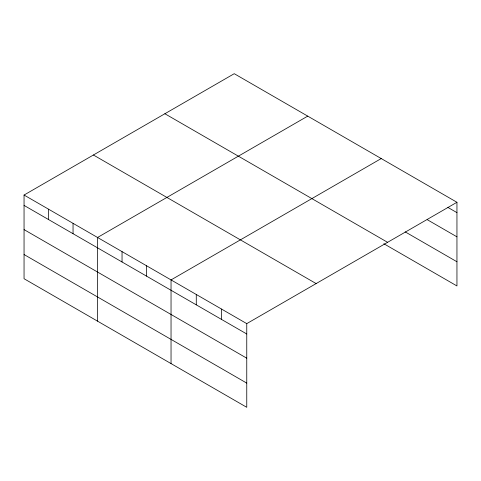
<?xml version="1.0" encoding="UTF-8"?>
<svg xmlns="http://www.w3.org/2000/svg" width="481" height="481" viewBox="0 0 481 481"><rect width="100%" height="100%" fill="white"/><g stroke="black" fill="none" stroke-linecap="round" stroke-linejoin="round"><path stroke-width="0.72" d="M383.82 243.729L456.95 285.954L456.95 202.279L234.241 73.695L24.05 195.045L24.05 278.721L246.759 407.305L246.759 323.629L24.05 195.045M307.732 116.125L97.547 237.476L97.547 321.158M381.229 158.556L171.038 279.912L171.038 363.588M246.759 323.629L456.95 202.279M447.889 207.407L456.95 212.638M427.182 219.643L456.95 236.832M405.176 231.866L456.95 261.76M164.875 113.738L387.59 242.322M93.41 155.002L316.125 283.58M24.05 205.411L246.759 333.988M24.05 229.605L246.759 358.183M24.05 254.533L246.759 383.11M221.519 309.055L221.519 319.414M196.278 294.48L196.278 304.846M146.543 265.765L146.543 276.13M122.042 251.623L122.042 261.983M73.046 223.334L73.046 233.694M48.551 209.193L48.551 219.552"/></g></svg>
